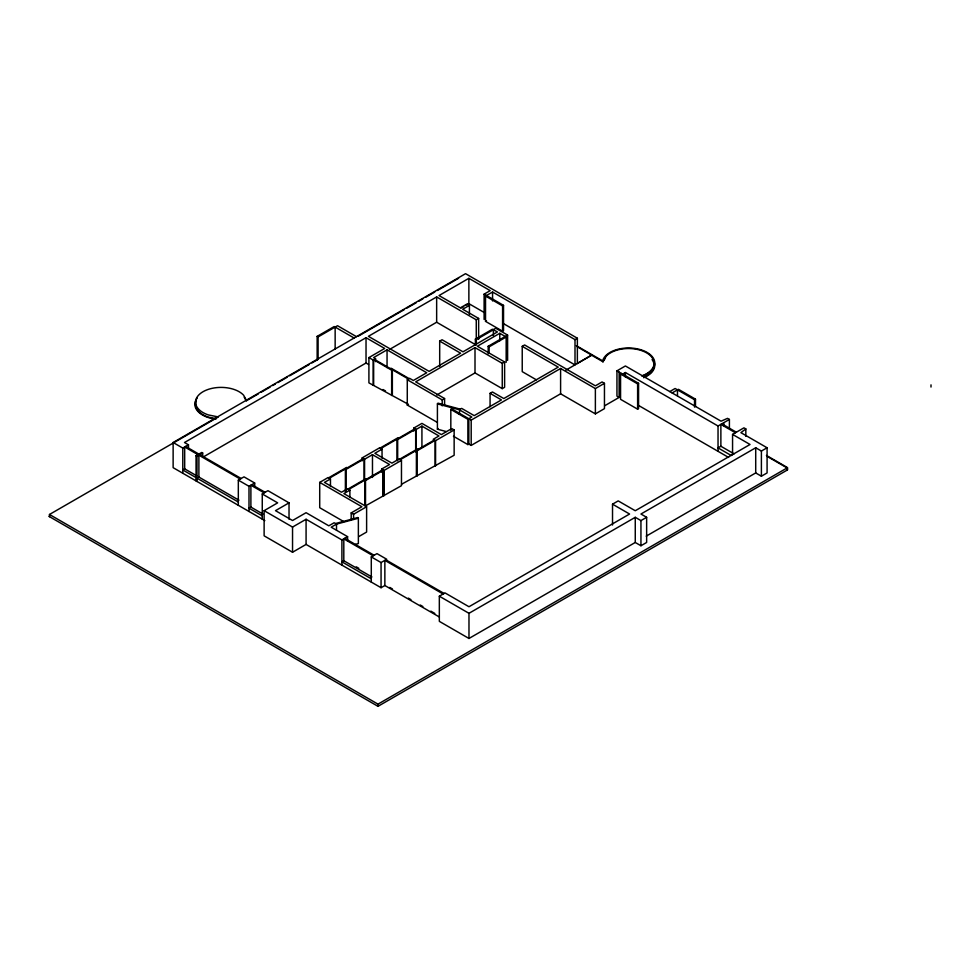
<?xml version="1.0" encoding="UTF-8"?>
<svg xmlns="http://www.w3.org/2000/svg" width="980" height="980" viewBox="0 0 980 980"><rect width="100%" height="100%" fill="white"/><g stroke="black" fill="none" stroke-linecap="round" stroke-linejoin="round"><path stroke-width="1.47" d="M446.157 431.531L437.411 429.179L437.411 403.87L437.987 403.16L459.841 409.052L459.277 414.221M437.411 429.179L437.987 428.481M732.562 454.83L732.562 434.397L743.942 427.844L745.829 428.934L740.905 432.658L767.083 447.762L767.083 472.936L761.399 476.207L755.715 472.936L646.224 536.146M317.152 360.064L317.152 336.373L334.204 326.536L354.099 338.014M317.152 336.373L318.096 336.924L337.512 325.715L356.463 336.655M264.821 520.601L173.129 467.668L173.129 442.507L465.549 273.677L577.367 338.235L577.367 363.543M49.478 516.656L49.478 514.476L218.381 416.953L208.373 414.932A25.541 14.749 0 0 1 203.313 391.547A25.541 14.749 0 0 1 243.628 395.222L246.58 400.673L258.34 393.887M260.95 392.368L270.1 387.088M272.71 385.581L275.319 384.074M277.94 382.568L287.079 377.288M289.7 375.781L309.288 364.462M311.897 362.955L318.439 359.182M357.97 336.361L404.311 309.607M406.957 308.075L416.231 302.722M418.877 301.191L422.846 298.9M425.504 297.369L434.765 292.028M437.411 290.497L458.603 278.259M375.536 361.632L375.536 358.668L373.637 357.577L387.051 349.836L426.729 372.743L413.327 380.485L409.652 378.366L407.276 379.738L407.276 405.046L408.464 404.36L368.909 382.886L368.909 357.577L384.687 348.464L366.03 337.696L184.497 442.507L188.466 444.798L188.466 447.713M478.644 339.276L478.644 318.439L476.268 319.799L436.651 296.928L368.394 336.324L429.105 371.371L460.6 353.192L439.689 341.113L439.689 366.434M484.108 319.455L484.108 294.147L490.184 290.631L468.869 278.32L439.016 295.556L460.343 307.867L467.056 303.984L469.42 305.356L469.42 314.286M173.129 442.507L182.782 448.08L188.466 444.798M196.049 480.898L196.049 455.737L201.733 452.454L202.676 452.993L202.676 457.378M196.049 455.737L196.992 456.276L202.676 452.993M203.044 457.109L366.03 363.017L368.517 364.45M389.403 349.517L436.651 322.236L476.268 345.119M461.078 308.137L463.675 306.642M466.272 305.135L468.869 303.641L485.174 313.049M196.735 475.827L184.681 468.857L182.782 469.959L196.049 477.615M368.909 357.577L373.172 360.04L375.536 358.668M469.42 305.356L462.707 309.239L478.644 318.439M484.108 294.147L503.536 305.356L503.536 330.677L502.581 331.216L485.529 321.366L485.529 296.058L492.56 292.003L575.003 339.607L577.367 338.235M238.924 500.18L198.891 477.064L196.992 478.166L238.324 502.03M390.457 368.651L391.167 368.247L409.175 378.635M439.689 341.113L442.066 339.754L462.977 351.82L497.411 331.938L492.438 329.219L475.386 339.068L475.386 344.985M485.529 296.058L502.581 305.907L503.536 305.356M373.649 385.079L373.649 359.77L391.645 370.158L392.355 369.754L392.355 395.063M485.529 321.366L486.484 320.827M475.386 339.068L476.329 339.607L493.381 329.758M238.324 505.313L238.324 480.139L244.008 476.856L254.678 483.018L254.678 487.391M436.786 394.989L475.006 372.927L502.25 388.644L504.614 387.284L504.614 361.963L502.25 363.335L475.006 347.606L415.692 381.857L444.589 398.541L444.589 404.495M506.17 362.306L506.17 336.998L499.776 333.31L477.37 346.234L504.614 361.963M488.175 353.743L488.175 346.295L507.603 335.087L507.603 360.395M488.175 346.295L489.118 346.846L506.17 336.998M238.324 480.139L248.994 486.301L254.678 483.018M262.26 519.118L262.26 493.957L267.944 490.674L289.026 502.85L289.026 519.229M536.366 379.811L522.23 371.641L522.23 346.332L524.594 344.96L595.375 385.826L602.088 381.943L604.452 383.315L604.452 408.636L595.375 413.879L560.597 393.801L471.196 445.41L468.832 444.05L467.877 444.589L453.446 436.259M262.946 514.047L250.892 507.089L248.994 508.179L262.26 515.835M407.276 379.738L442.225 399.901L444.589 398.541M439.15 616.873L384.858 585.526L381.061 587.718L306.079 544.427L292.542 552.242L264.122 535.827L264.122 510.666L277.659 502.85L262.26 493.957M343.907 521.679L319.713 507.714L319.713 482.393L328.092 477.554L330.468 478.926L330.468 486.521M362.208 460.845L362.208 457.868L379.677 447.774L382.041 449.146L382.041 458.26M413.781 431.065L413.781 428.089L421.927 423.385L441.343 434.593L451.768 428.579L454.144 429.951L454.144 455.259L401.518 484.279M328.57 477.824L346.577 467.435L347.288 467.84M380.142 448.056L398.149 437.656L398.86 438.072M329.28 478.24L363.384 458.542M380.853 448.46L414.969 428.762M345.389 491.727L345.389 468.942L346.099 469.346L364.095 458.959L364.095 480.225M396.961 460.441L396.961 439.163L397.672 439.567L415.679 429.179L415.679 451.976M289.026 502.85L275.49 510.666L292.542 520.515L306.079 512.699L328.815 525.819L334.143 522.757L336.507 524.116L358.362 518.236L358.362 543.545L355.446 544.329M330.468 478.926L324.454 482.393L341.505 492.242L347.52 488.775L349.885 490.135L349.885 497.583M362.208 457.868L364.572 459.228L372.474 454.671L389.538 464.508L381.624 469.077L381.624 472.115M382.041 449.146L374.85 453.299L391.902 463.148L399.093 458.995L401.469 460.355L401.469 485.676L365.516 505.876L364.805 505.472L364.805 480.151L365.516 480.568L383.523 470.167L383.523 495.488M413.781 428.089L416.157 429.448L421.927 426.116L438.979 435.965L433.209 439.297L435.573 440.669L454.144 429.951M450.825 430.281L450.825 409.432L451.768 408.893L471.196 420.102L560.597 368.48L595.375 388.558L604.452 383.315M437.411 403.87L459.277 409.75L461.641 408.378L474.198 415.63L501.442 399.901L490.074 393.335L490.074 406.737M490.074 393.335L492.438 391.976L503.806 398.541L558.233 367.12L522.23 346.332M450.825 409.432L467.877 419.281L471.833 417.002L459.277 409.75M347.998 489.045L365.993 478.644L366.704 479.061M399.571 459.265L417.578 448.877L418.288 449.281M348.709 489.449L382.812 469.763L382.812 495.598M400.281 459.669L434.397 439.983M416.39 475.692L416.39 450.371L417.1 450.788L435.108 440.388L435.108 465.708M349.885 490.135L343.882 493.602L366.618 506.734L366.618 532.054L358.778 536.575M381.624 469.077L384.001 470.449L401.469 460.355M264.122 510.666L292.542 527.068L306.079 519.265L341.91 539.943L347.594 536.66L347.594 541.046M577.367 363.396L591.712 355.115L565.913 370.158M351.195 520.356L351.195 512.908L361.877 506.734L319.713 482.393M358.362 518.236L357.798 517.538L335.944 523.418L336.507 524.116L331.191 527.191L347.594 536.66M351.195 512.908L353.56 514.267L366.618 506.734M619.14 372.106L619.14 397.415L616.947 396.153L616.947 370.844L625.399 365.969L721.06 421.192L727.503 418.35L729.402 419.44L729.402 428.321M616.947 370.844L638.568 383.315L638.568 408.636L637.613 409.175L620.561 399.326L620.561 374.017L621.504 373.466M622.643 374.115L625.399 372.523L718.034 426.006L729.402 419.44M620.561 374.017L637.613 383.866L638.568 383.315M604.709 405.745L619.14 397.415M371.898 576.951L343.809 560.732L341.91 561.834L371.285 578.788M371.285 556.91L376.969 553.627L386.745 559.262L381.061 562.545L371.285 556.91L371.285 582.071M669.769 391.584L675.11 388.497L694.526 399.705L695.482 399.154L695.482 406.553M672.133 392.943L678.43 389.305L695.482 399.154M767.083 447.762L761.399 451.045L755.715 447.762L640.945 514.022L646.641 517.305L646.641 542.467L640.945 545.75L635.261 542.467L468.979 638.47L439.334 621.357L439.334 596.195L445.018 592.912L468.979 606.743L629.577 514.022L612.524 504.173L612.524 525.023M612.524 504.173L618.209 500.903L635.261 510.739L750.031 444.479L732.562 434.397M734.094 453.875L720.876 446.255L718.034 447.897L731.252 455.516M439.334 596.195L468.979 613.309L635.261 517.305L640.945 520.588L646.641 517.305M49.478 514.476L377.986 704.142L787.124 467.926L787.124 470.118M49 516.387L377.986 706.323L787.589 469.849L787.589 467.656L766.409 455.418M215.882 418.632L208.373 417.125A25.541 14.749 0 0 1 196.306 400.747M721.819 423.826L736.36 432.217M735.404 432.756L720.876 424.365L720.876 446.255M576.375 345.707L602.627 360.861A26.227 15.141 0 0 1 643.052 350.509A26.227 15.141 0 0 1 642.243 376.038M577.22 346.749L591.712 355.115M767.254 456.46L787.124 467.926M591.712 355.262L602.908 361.718L606.387 355.948A25.541 14.749 0 0 1 646.347 352.702A25.541 14.749 0 0 1 641.888 375.855M503.022 323.363L575.003 364.915L575.003 339.607M638.629 405.487L728.606 457.427M507.603 335.087L495.758 328.251L493.381 329.611L493.381 335.687M374.36 359.354L408.464 379.052M383.033 389.526L385.507 390.959M407.276 405.046L437.043 422.233M385.802 559.813L444.075 593.451M443.119 594.003L384.858 560.364L384.858 585.526M185.624 446.439L198.891 454.095M199.834 454.634L241.166 478.497M251.836 484.659L265.102 492.315M344.752 538.302L374.127 555.268M197.936 454.634L184.681 446.978L184.681 468.857M240.222 479.049L198.891 455.185L198.891 477.064M264.147 492.867L250.892 485.21L250.892 507.089M373.172 555.807L343.809 538.853L343.809 560.732M356.242 566.82L358.803 568.302M389.771 587.424L392.416 588.943M408.317 598.119L410.963 599.65M420.236 605.003L422.882 606.534M430.833 611.128L434.802 613.419M244.241 397.231L246.225 400.906M931 384.858L931 387.051M761.399 451.045L761.399 476.207M755.715 447.762L755.715 472.936M745.829 428.934L745.829 436.333M723.718 422.723L723.718 425.651M718.034 426.006L718.034 451.327M694.526 399.705L694.526 407.104M677.474 389.856L677.474 395.773M640.945 520.588L640.945 545.75M637.613 383.866L637.613 409.175M635.261 517.305L635.261 542.467M625.399 372.523L625.399 376.994M595.375 388.558L595.375 413.879M560.597 368.48L560.597 393.801M502.581 305.907L502.581 331.216M502.25 363.335L502.25 388.644M499.776 333.31L499.776 340.746M492.56 292.003L492.56 300.934M489.118 346.846L489.118 352.8M476.268 319.799L476.268 339.154M476.329 339.607L476.329 344.054M475.006 347.606L475.006 372.927M471.196 420.102L471.196 445.41M468.979 613.309L468.979 638.47M468.869 278.32L468.869 303.641M468.832 418.73L468.832 444.05M467.877 419.281L467.877 444.589M442.225 399.901L442.225 405.867M436.651 296.928L436.651 322.236M435.573 440.669L435.573 465.978M421.927 426.116L421.927 447.395M417.1 450.788L417.1 476.096M416.157 429.448L416.157 450.727M397.672 439.567L397.672 460.845M391.645 370.158L391.645 395.479M387.051 349.836L387.051 367.598M384.001 470.449L384.001 495.758M381.061 562.545L381.061 587.718M377.986 704.142L377.986 706.323M373.172 360.04L373.172 385.348M372.474 454.671L372.474 477.456M366.03 337.696L366.03 363.017M365.516 480.568L365.516 505.876M364.572 459.228L364.572 480.506M353.56 514.267L353.56 518.739M346.099 469.346L346.099 490.625M341.91 539.943L341.91 565.105M336.507 524.116L336.507 530.082M335.148 327.075L335.148 349.284M318.096 336.924L318.096 359.133M306.079 519.265L306.079 544.427M292.542 527.068L292.542 552.242M248.994 486.301L248.994 511.462M196.992 456.276L196.992 481.45M182.782 448.08L182.782 473.242M215.808 419.158A26.227 15.141 0 0 1 197.262 398.002M652.705 359.44A26.227 15.141 0 0 1 643.591 377.716M602.982 361.963A26.227 15.141 0 0 1 604.905 358.766M654.04 366.251A25.541 14.749 0 0 1 653.293 368.958M652.607 370.256A25.541 14.749 0 0 1 644.485 376.847M652.08 359.587A25.541 14.749 0 0 1 654.077 364.891"/></g></svg>
